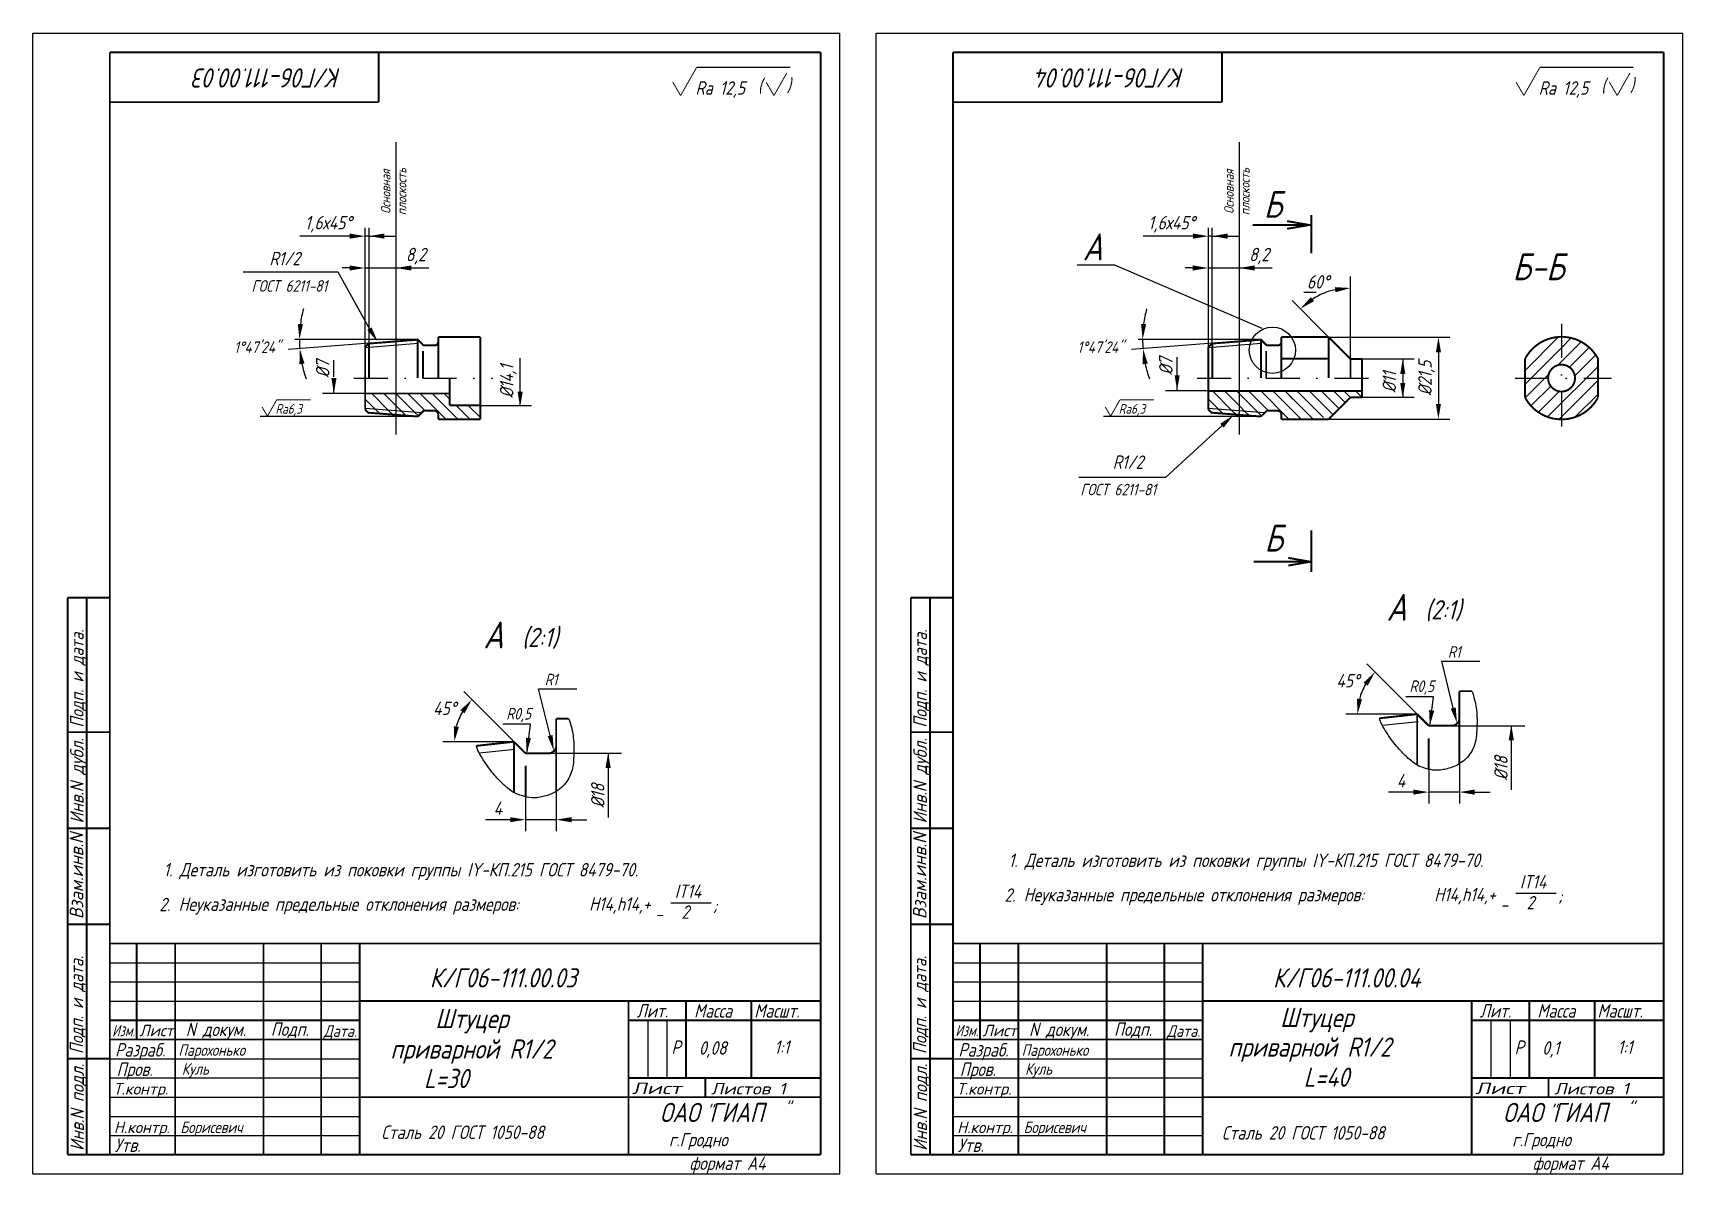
# Model space of a CAD drawing. Extents: x 612 to 1929, y 187 to 790.
# Drawn here: x 1272.6 to 1702.1, y 187.4 to 484.4 of the extents above; entities that cross this region are included whole.
import ezdxf
from ezdxf.enums import TextEntityAlignment as Align

# ---------------------------------------------------------------- set-up
doc = ezdxf.new("R2010")
doc.units = 0
doc.header["$LTSCALE"] = 0.7
doc.header["$MEASUREMENT"] = 0
doc.linetypes.add('DASHDOT', pattern=[25.4, 12.7, -6.35, 0, -6.35])
doc.layers.get('0').update_dxf_attribs({"linetype": 'CONTINUOUS'})
doc.layers.get('DEFPOINTS').update_dxf_attribs({"linetype": 'CONTINUOUS'})
doc.styles.add('ROMANC', font='romanc', dxfattribs={"width": 0.8, "oblique": 15, "height": 3.5})

# ---------------------------------------------------------------- blocks, each defined once
blk = doc.blocks.new('*X3')
at = {"color": 0}
for p, q in [((1556.000381274029, 386.4290177132287), (1553.296000000001, 389.1333989872567)), ((1559.407862710008, 386.1646259196239), (1554.999488629632, 390.573)), ((1561.396000000001, 387.3195782720053), (1558.142578272006, 390.573)), ((1561.396000000001, 390.4626679143794), (1561.28566791438, 390.573)), ((1566.222825581966, 385.6358423324144), (1561.396000000001, 390.4626679143794)), ((1562.815344145987, 385.9002341260191), (1561.396000000001, 387.3195782720053)), ((1568.928757556754, 386.073), (1564.428757556754, 390.5729999999999)), ((1574.271847199129, 383.8729999999999), (1567.571847199129, 390.5729999999999)), ((1577.414936841503, 383.8729999999999), (1570.714936841503, 390.5729999999999)), ((1575.296000000001, 389.135026483876), (1573.858026483877, 390.5729999999999)), ((1580.558026483877, 383.8729999999999), (1576.958026483877, 387.473)), ((1583.296000000001, 384.2781161262503), (1580.101116126251, 387.473)), ((1583.296000000001, 387.4212057686245), (1583.244205768625, 387.473)), ((1557.087758256037, 385.34164073122), (1556.000381274029, 386.4290177132287)), ((1560.495239692016, 385.0772489376151), (1559.407862710008, 386.1646259196239)), ((1563.902721127996, 384.8128571440103), (1562.815344145987, 385.9002341260191)), ((1567.13983395719, 384.7188339571899), (1566.222825581966, 385.6358423324144))]:
    blk.add_line(p, q, dxfattribs=at)
blk = doc.blocks.new('*X11')
at = {"color": 0}
for p, q in [((1660.994, 396.5739381534635), (1669.714783823431, 405.294721976894)), ((1670.494, 402.4818357050359), (1673.031410044732, 405.0192457497672)), ((1670.494, 398.8897332566083), (1675.624165699788, 404.0198989563964)), ((1662.035733381643, 401.2077739835338), (1663.85922601645, 403.0312666183406)), ((1662.585164294964, 394.573), (1670.494, 402.4818357050359)), ((1672.579893644973, 397.383524453153), (1677.724442826474, 402.5280736346543)), ((1673.945011606438, 395.1565399661903), (1679.392697413994, 400.6042257737466)), ((1666.177266743392, 394.573), (1667.124661242464, 395.520394499072)), ((1669.546605500928, 397.9423387575362), (1670.494, 398.8897332566083)), ((1676.953574088675, 394.573), (1679.994, 397.6134259113253)), ((1660.994, 392.981835705036), (1662.585164294964, 394.573)), ((1661.047101043589, 389.4428343001977), (1666.177266743392, 394.573)), ((1662.538926365334, 387.3425571735143), (1667.683475546847, 392.4871063550275)), ((1664.462774226244, 385.6743025859965), (1669.91046003381, 391.1219883935625)), ((1670.494, 388.1134259113253), (1676.953574088675, 394.573)), ((1670.494, 384.5213234628976), (1679.994, 394.0213234628976)), ((1666.842673351902, 384.4620992632268), (1670.494, 388.1134259113252)), ((1673.962820190103, 384.3980412045732), (1679.994, 390.4292210144698)), ((1669.817014433086, 383.8443378959835), (1670.494, 384.5213234628974))]:
    blk.add_line(p, q, dxfattribs=at)

msp = doc.modelspace()

# ---------------------------------------------------------------- linework, layer by layer
for p, q in [((1272.614030805224, 187.4054241528718), (1272.614030805224, 484.4054241528718)), ((1272.614030805224, 484.4054241528718), (1482.614030805225, 484.4054241528718)), ((1482.614030805225, 187.4054241528718), (1482.614030805225, 484.4054241528718)), ((1492.106030805224, 187.4054241528718), (1492.106030805224, 484.4054241528718)), ((1492.106030805224, 484.4054241528718), (1702.106030805225, 484.4054241528718)), ((1702.106030805225, 187.4054241528718), (1702.106030805225, 484.4054241528718)), ((1352.059, 422.117), (1327.362, 422.117)), ((1360.057660450835, 407.7848606216195), (1352.059, 422.117)), ((1554.217, 423.998), (1544.438, 423.998)), ((1592.584, 407.459), (1554.217, 423.998)), ((1603.393, 416.954), (1606.622, 416.954)), ((1372.907, 404.6539999999999), (1340.8, 404.6539999999999)), ((1592.399, 404.6539999999999), (1560.292, 404.6539999999999)), ((1372.851509479225, 403.576086632815), (1359.075, 402.4911512509262)), ((1373.773, 403.573), (1373.773, 403.5299097907715)), ((1592.343509479225, 403.576086632815), (1578.567, 402.4911512509262)), ((1593.265, 403.573), (1593.265, 403.5299097907715)), ((1373.703784674692, 385.5037846746919), (1359.075000000001, 386.6388548698106)), ((1593.195784674692, 385.5037846746919), (1578.567000000001, 386.6388548698106)), ((1582.108830104881, 382.2069829733122), (1567.382, 368.7430000000001)), ((1567.382, 368.7430000000001), (1544.814, 368.743)), ((1639.315999999999, 320.9050000000004), (1649.261, 320.9050000000001)), ((1642.307826979295, 308.684263168009), (1639.315999999999, 320.9050000000004)), ((1407.218826979295, 301.5042631680089), (1404.226999999999, 313.7250000000004)), ((1404.226999999999, 313.7250000000004), (1414.172, 313.7250000000001)), ((1637.169999999999, 311.6520000000002), (1629.968999999999, 311.6520000000002)), ((1636.312999999999, 304.4560000000001), (1637.169999999999, 311.6520000000002)), ((1633.130109439185, 305.1100367031708), (1623.899196014413, 304.1068456064601)), ((1402.080999999999, 304.4720000000002), (1394.879999999999, 304.4720000000002)), ((1401.223999999999, 297.2760000000001), (1402.080999999999, 304.4720000000002)), ((1398.041109439185, 297.9300367031708), (1388.810196014413, 296.9268456064601)), ((1438.612240860135, 258.0234111838528), (1449.103505315042, 258.0234111838528)), ((1658.592240860135, 260.4804111838528), (1669.083505315042, 260.4804111838528)), ((1432.614030805225, 227.4054241528718), (1432.614030805225, 212.4054241528718)), ((1437.614030805225, 227.4054241528718), (1437.614030805225, 212.4054241528718)), ((1652.106030805225, 227.4054241528718), (1652.106030805225, 212.4054241528718)), ((1657.106030805225, 227.4054241528718), (1657.106030805225, 212.4054241528718)), ((1272.614030805224, 187.4054241528718), (1482.614030805225, 187.4054241528718)), ((1492.106030805224, 187.4054241528718), (1702.106030805225, 187.4054241528718))]:
    msp.add_line(p, q)
at = {"color": 0, "linetype": 'ByBlock'}
for p, q in [((1367.175000000001, 379.8910000000001), (1367.175000000001, 455.979)), ((1586.667000000001, 379.8910000000001), (1586.667000000001, 455.979)), ((1351.075000000001, 431.5290000000001), (1342.079000000001, 431.5290000000003)), ((1355.075000000001, 431.5290000000001), (1351.075000000001, 431.5290000000001)), ((1359.075000000001, 394.573), (1359.075000000001, 433.648)), ((1360.075, 431.5290000000001), (1359.075000000001, 431.5290000000001)), ((1360.075, 403.573), (1360.075, 433.648)), ((1360.075, 431.5290000000001), (1367.175000000001, 431.529)), ((1570.567000000001, 431.5290000000001), (1561.571000000001, 431.5290000000003)), ((1574.567000000001, 431.5290000000001), (1570.567000000001, 431.5290000000001)), ((1578.567000000001, 394.573), (1578.567000000001, 433.648)), ((1579.567, 431.5290000000001), (1578.567000000001, 431.5290000000001)), ((1579.567, 403.573), (1579.567, 433.648)), ((1579.567, 431.5290000000001), (1586.667000000001, 431.529)), ((1355.932999999999, 423.2410000000001), (1353.057, 423.241)), ((1359.075000000001, 423.2410000000001), (1367.676, 423.2410000000001)), ((1367.175000000001, 423.2410000000001), (1375.676, 423.2410000000001)), ((1575.424999999999, 423.2410000000001), (1572.549, 423.241)), ((1578.567, 423.2410000000001), (1587.168, 423.2410000000001)), ((1586.667000000001, 423.2410000000001), (1595.168, 423.2410000000001)), ((1615.567, 399.5729999999999), (1615.566999999999, 421.0262625841611)), ((1359.075000000001, 403.5949999999999), (1359.075000000001, 415.782)), ((1578.567000000001, 403.5949999999999), (1578.567000000001, 415.782)), ((1609.867, 405.2730000000001), (1600.397252548164, 414.7427474518358)), ((1609.867, 405.2730000000001), (1641.444, 405.2730000000001)), ((1360.209, 403.6539999999999), (1339.064977847731, 401.988854138268)), ((1399.414, 387.473), (1399.414, 399.763)), ((1579.701, 403.6539999999999), (1558.556977847731, 401.988854138268)), ((1570.435, 391.305), (1570.435, 399.9980000000002)), ((1618.567, 399.573), (1632.16, 399.573)), ((1629.16, 399.573), (1629.16, 389.573)), ((1638.444, 401.2730000000001), (1638.444, 387.8729999999998)), ((1350.943, 394.937), (1350.943, 399.2660000000001)), ((1350.943, 390.573), (1350.943, 394.573)), ((1579.362635610226, 391.305), (1567.435, 391.305)), ((1570.435, 391.305), (1570.435, 394.573)), ((1359.870635610226, 390.573), (1347.943, 390.573)), ((1389.023205768625, 387.473), (1402.414, 387.473)), ((1618.520116126251, 389.573), (1632.16, 389.573)), ((1372.631232, 384.5839999999999), (1331.745, 384.5839999999999)), ((1592.123232, 384.5839999999999), (1551.237, 384.5839999999999)), ((1609.867000000001, 383.8729999999998), (1641.444, 383.8729999999998)), ((1632.918, 307.0849999999998), (1619.809779820727, 320.193220179274)), ((1397.829, 299.9049999999997), (1384.720779820728, 313.013220179274)), ((1632.791374625074, 307.0849999999998), (1614.380177243898, 307.0849999999998)), ((1639.917999999999, 304.0849999999998), (1660.904475790456, 304.0849999999998)), ((1657.414999999999, 304.0849999999998), (1657.414999999999, 287.3774707067718)), ((1657.414999999999, 304.0849999999998), (1657.414999999999, 295.3774707067718)), ((1397.702374625075, 299.9049999999997), (1379.291177243899, 299.9049999999997)), ((1404.828999999999, 296.9049999999997), (1425.815475790456, 296.9049999999997)), ((1422.326, 296.9049999999997), (1422.326, 288.1974707067718)), ((1422.326, 296.9049999999997), (1422.326, 280.1974707067718)), ((1635.918, 294.8313652463978), (1635.918, 283.8120000000001)), ((1643.891999999999, 295.3774707067718), (1643.891999999999, 283.8120000000001)), ((1408.802999999999, 288.1974707067718), (1408.802999999999, 276.6320000000001)), ((1400.829, 287.6513652463977), (1400.829, 276.6320000000001)), ((1627.918, 286.8120000000001), (1625.459451884327, 286.8120000000001)), ((1631.918, 286.8120000000001), (1627.918, 286.8120000000001)), ((1643.891999999999, 286.8120000000001), (1635.918, 286.8120000000001)), ((1647.891999999999, 286.8120000000001), (1651.891999999999, 286.8120000000001)), ((1392.829, 279.6320000000001), (1390.370451884327, 279.6320000000001)), ((1396.829, 279.6320000000001), (1392.829, 279.6320000000001)), ((1408.802999999999, 279.6320000000001), (1400.829, 279.6320000000001)), ((1412.802999999999, 279.6320000000001), (1416.802999999999, 279.6320000000001))]:
    msp.add_line(p, q, dxfattribs=at)
at = {"linetype": 'DASHDOT'}
for p, q in [((1670.494, 408.744), (1670.494, 378.961)), ((1356.118, 394.573), (1392.189, 394.573)), ((1575.61, 394.573), (1621.133, 394.573)), ((1658.386, 394.573), (1683.532, 394.573))]:
    msp.add_line(p, q, dxfattribs=at)
at = {"color": 0}
for p, q in [((1584.678862710008, 386.1646259196239), (1579.610488629632, 391.2330000000001)), ((1586.667000000001, 387.3195782720053), (1582.753578272006, 391.2330000000001)), ((1591.493825581966, 385.6358423324144), (1585.89666791438, 391.2330000000001)), ((1594.199757556754, 386.073), (1589.039757556754, 391.233)), ((1599.542847199129, 383.8729999999999), (1592.182847199128, 391.233)), ((1602.685936841503, 383.8729999999999), (1595.325936841502, 391.233)), ((1605.829026483877, 383.8729999999999), (1598.469026483877, 391.2330000000001)), ((1608.567000000001, 384.2781161262503), (1601.612116126251, 391.233)), ((1611.005058063126, 385.0110580631253), (1604.783116126251, 391.233)), ((1612.591058063126, 386.5970580631254), (1607.955116126251, 391.233)), ((1614.177058063126, 388.1830580631252), (1611.127116126251, 391.233)), ((1615.518558063126, 389.5245580631253), (1613.810116126251, 391.233)), ((1618.520116126251, 389.573), (1616.860116126251, 391.233)), ((1581.271381274029, 386.4290177132287), (1578.567, 389.1333989872567)), ((1586.667000000001, 390.4626679143794), (1586.55666791438, 390.573)), ((1588.086344145987, 385.9002341260191), (1586.667000000001, 387.3195782720053)), ((1600.567000000001, 389.135026483876), (1599.129026483877, 390.5729999999999)), ((1582.358758256037, 385.34164073122), (1581.271381274029, 386.4290177132287)), ((1585.766239692016, 385.0772489376151), (1584.678862710008, 386.1646259196239)), ((1589.173721127996, 384.8128571440103), (1588.086344145987, 385.9002341260191)), ((1592.41083395719, 384.7188339571899), (1591.493825581966, 385.6358423324144))]:
    msp.add_line(p, q, dxfattribs=at)
at = {"linetype": 'Continuous'}
for p, q in [((1292.614030805224, 242.4054241528727), (1357.614030805224, 242.4054241528727)), ((1512.106030805224, 242.4054241528727), (1577.106030805224, 242.4054241528727)), ((1292.614030805224, 237.4054241528727), (1357.614030805224, 237.4054241528727)), ((1512.106030805224, 237.4054241528727), (1577.106030805224, 237.4054241528727)), ((1292.614030805224, 232.4054241528727), (1357.614030805224, 232.4054241528727)), ((1512.106030805224, 232.4054241528727), (1577.106030805224, 232.4054241528727)), ((1292.614030805224, 217.4054241528718), (1357.614030805224, 217.4054241528718)), ((1512.106030805224, 217.4054241528718), (1577.106030805224, 217.4054241528718)), ((1292.614030805224, 212.4054241528718), (1357.614030805224, 212.4054241528718)), ((1512.106030805224, 212.4054241528718), (1577.106030805224, 212.4054241528718)), ((1292.614030805224, 207.4054241528718), (1357.614030805224, 207.4054241528718)), ((1512.106030805224, 207.4054241528718), (1577.106030805224, 207.4054241528718)), ((1292.614030805224, 202.4054241528718), (1357.614030805224, 202.4054241528718)), ((1512.106030805224, 202.4054241528718), (1577.106030805224, 202.4054241528718)), ((1292.614030805224, 197.4054241528718), (1357.614030805224, 197.4054241528718)), ((1512.106030805224, 197.4054241528718), (1577.106030805224, 197.4054241528718))]:
    msp.add_line(p, q, dxfattribs=at)
for points, const_width in [([(1292.614030805224, 192.4054241528718), (1292.614030805224, 479.4054241528718)], 0.5), ([(1292.614030805224, 479.4054241528718), (1477.614030805225, 479.4054241528718)], 0.5), ([(1362.594977066434, 466.4054241528718), (1362.594977066434, 479.4054241528718)], 0.5), ([(1477.614030805225, 192.4054241528718), (1477.614030805225, 479.4054241528718)], 0.5), ([(1512.106030805224, 192.4054241528718), (1512.106030805224, 479.4054241528718)], 0.5), ([(1512.106030805224, 479.4054241528718), (1697.106030805225, 479.4054241528718)], 0.5), ([(1582.086977066434, 466.4054241528718), (1582.086977066434, 479.4054241528718)], 0.5), ([(1697.106030805225, 192.4054241528718), (1697.106030805225, 479.4054241528718)], 0.5), ([(1441.186732998097, 468.1174312480646), (1445.352282142561, 475.4569999999997)], 0.25), ([(1445.352282142561, 475.4569999999992), (1469.713000000001, 475.4569999999997)], 0.3), ([(1465.483732998096, 468.1174312480646), (1468.822953145661, 474.0010338658551)], 0.25), ([(1660.678732998097, 468.1174312480646), (1664.844282142561, 475.4569999999997)], 0.25), ([(1664.844282142561, 475.4569999999992), (1689.205000000001, 475.4569999999997)], 0.3), ([(1684.975732998096, 468.1174312480646), (1688.314953145661, 474.0010338658551)], 0.25), ([(1439.153103231376, 471.6174312480646), (1441.186732998097, 468.1174312480646)], 0.25), ([(1463.450103231374, 471.6174312480646), (1465.483732998096, 468.1174312480646)], 0.25), ([(1658.645103231376, 471.6174312480646), (1660.678732998097, 468.1174312480646)], 0.25), ([(1682.942103231374, 471.6174312480646), (1684.975732998096, 468.1174312480646)], 0.25), ([(1292.594977066434, 466.4054241528718), (1362.594977066434, 466.4054241528718)], 0.5), ([(1512.086977066434, 466.4054241528718), (1582.086977066434, 466.4054241528718)], 0.5), ([(1360.053, 403.6219999999997), (1359.075000000001, 402.6439999999999)], 0.5), ([(1372.773, 404.573), (1360.075, 403.573)], 0.5), ([(1374.126553390593, 403.2194466094066), (1372.773, 404.573)], 0.5), ([(1372.773, 404.573), (1372.773, 394.573)], 0.5), ([(1389.075, 405.273), (1389.075000000001, 383.8729999999999)], 0.5), ([(1579.545, 403.6219999999997), (1578.567000000001, 402.6439999999999)], 0.5), ([(1592.265, 404.573), (1579.567, 403.573)], 0.5), ([(1592.265, 404.573), (1592.265, 394.573)], 0.5), ([(1593.618553390593, 403.2194466094066), (1592.265, 404.573)], 0.5), ([(1609.867, 405.2730000000001), (1609.867, 394.573)], 0.5), ([(1615.567, 399.573), (1609.867, 405.2730000000001)], 0.5), ([(1359.075, 402.6439999999997), (1359.075000000001, 386.3829999999992)], 0.5), ([(1374.104, 401.6419999999999), (1374.104, 394.573)], 0.5), ([(1374.480106781187, 403.073), (1377.09, 403.073)], 0.5), ([(1378.104, 401.6419999999999), (1378.104, 394.573)], 0.5), ([(1578.567, 402.6439999999997), (1578.567000000001, 386.3829999999992)], 0.5), ([(1593.596, 401.6419999999999), (1593.596, 394.573)], 0.5), ([(1593.972106781187, 403.073), (1596.582, 403.073)], 0.5), ([(1597.596, 401.6419999999999), (1597.596, 394.573)], 0.5), ([(1609.867, 399.604152949365), (1597.752, 399.604152949365)], 0.5), ([(1615.567, 399.5729999999999), (1615.567, 394.5729999999999)], 0.5), ([(1618.567, 399.5729999999999), (1618.567000000001, 389.573)], 0.5), ([(1660.994, 399.6041529493649), (1660.994, 389.5418470506214)], 0.5), ([(1679.994, 399.6041529493556), (1679.994, 389.5418470506343)], 0.5), ([(1381.075000000001, 394.573), (1381.075000000001, 387.473)], 0.5), ([(1578.567, 391.233), (1618.567000000001, 391.233)], 0.5), ([(1332.22736006725, 387.0700000000001), (1333.629732998097, 384.6564312480647)], 0.25), ([(1333.629732998097, 384.6564312480647), (1336.040994821232, 388.9049999999994)], 0.25), ([(1336.040994821232, 388.9049999999994), (1344.913581982841, 388.9049999999994)], 0.3), ([(1359.075000000001, 390.5729999999999), (1381.075000000001, 390.573)], 0.5), ([(1360.075, 385.3829999999999), (1359.075, 386.3829999999997)], 0.5), ([(1359.87, 390.573), (1364.832, 390.573)], 0.5), ([(1551.71936006725, 387.0700000000001), (1553.121732998097, 384.6564312480647)], 0.25), ([(1553.121732998097, 384.6564312480647), (1555.532994821232, 388.9049999999994)], 0.25), ([(1555.532994821232, 388.9049999999994), (1564.405581982841, 388.9049999999994)], 0.3), ([(1579.567, 385.3829999999999), (1578.567, 386.3829999999997)], 0.5), ([(1615.567000000001, 389.573), (1609.867, 383.8729999999998)], 0.5), ([(1372.773, 384.573), (1359.885, 385.573)], 0.5), ([(1374.126553390593, 385.9265533905931), (1372.773, 384.573)], 0.5), ([(1374.480106781187, 386.073), (1377.09, 386.073)], 0.5), ([(1592.265, 384.573), (1579.377, 385.573)], 0.5), ([(1593.618553390593, 385.9265533905931), (1592.265, 384.573)], 0.5), ([(1593.972106781187, 386.073), (1596.582, 386.073)], 0.5), ([(1281.614030805224, 192.4054241528718), (1281.614030805224, 337.4054241528718)], 0.5), ([(1281.614030805224, 337.4054241528718), (1292.614030805224, 337.4054241528718)], 0.5), ([(1286.614030805224, 192.4054241528718), (1286.614030805224, 337.4054241528718)], 0.5), ([(1501.106030805224, 192.4054241528718), (1501.106030805224, 337.4054241528718)], 0.5), ([(1501.106030805224, 337.4054241528718), (1512.106030805224, 337.4054241528718)], 0.5), ([(1506.106030805224, 192.4054241528718), (1506.106030805224, 337.4054241528718)], 0.5), ([(1647.172228649698, 313.0849999999998), (1643.891999999999, 313.0849999999998)], 0.5), ([(1412.083228649698, 305.9049999999997), (1408.802999999999, 305.9049999999997)], 0.5), ([(1632.914027066768, 307.0983295408409), (1623.122120686433, 306.0341712231802)], 0.5), ([(1632.918, 307.0849999999998), (1632.918, 293.8393038464841)], 0.5), ([(1635.625106781185, 304.3778932188131), (1632.918, 307.0849999999998)], 0.5), ([(1281.614030805224, 302.4054241528718), (1292.614030805224, 302.4054241528718)], 0.5), ([(1501.106030805224, 302.4054241528718), (1512.106030805224, 302.4054241528718)], 0.5), ([(1635.918, 300.834111855325), (1635.918, 292.7645295380514)], 0.5), ([(1641.891999999999, 304.0849999999998), (1636.332213562372, 304.0849999999998)], 0.5), ([(1397.825027066768, 299.9183295408409), (1388.033120686433, 298.8541712231802)], 0.5), ([(1397.829, 299.9049999999997), (1397.829, 286.6593038464841)], 0.5), ([(1400.536106781186, 297.1978932188131), (1397.829, 299.9049999999997)], 0.5), ([(1406.802999999999, 296.9049999999997), (1401.243213562372, 296.9049999999997)], 0.5), ([(1400.829, 293.654111855325), (1400.829, 285.5845295380514)], 0.5), ([(1281.614030805224, 277.4054241528718), (1292.614030805224, 277.4054241528718)], 0.5), ([(1501.106030805224, 277.4054241528718), (1512.106030805224, 277.4054241528718)], 0.5), ([(1281.614030805224, 252.4054241528718), (1292.614030805224, 252.4054241528718)], 0.5), ([(1501.106030805224, 252.4054241528718), (1512.106030805224, 252.4054241528718)], 0.5), ([(1292.614030805224, 247.4054241528727), (1292.614030805224, 192.4054241528718)], 0.5), ([(1299.614030805224, 247.4054241528727), (1299.614030805224, 222.4054241528718)], 0.5), ([(1309.614030805224, 247.4054241528727), (1309.614030805224, 192.4054241528718)], 0.5), ([(1332.614030805224, 247.4054241528727), (1332.614030805224, 192.4054241528718)], 0.5), ([(1347.614030805224, 247.4054241528727), (1347.614030805224, 192.4054241528718)], 0.5), ([(1357.614030805224, 247.4054241528727), (1357.614030805224, 192.4054241528718)], 0.5), ([(1512.106030805224, 247.4054241528727), (1512.106030805224, 192.4054241528718)], 0.5), ([(1519.106030805224, 247.4054241528727), (1519.106030805224, 222.4054241528718)], 0.5), ([(1529.106030805224, 247.4054241528727), (1529.106030805224, 192.4054241528718)], 0.5), ([(1552.106030805224, 247.4054241528727), (1552.106030805224, 192.4054241528718)], 0.5), ([(1567.106030805224, 247.4054241528727), (1567.106030805224, 192.4054241528718)], 0.5), ([(1577.106030805224, 247.4054241528727), (1577.106030805224, 192.4054241528718)], 0.5), ([(1427.614030805224, 232.4054241528718), (1427.614030805224, 192.4054241528718)], 0.5), ([(1442.614030805225, 232.4054241528718), (1442.614030805225, 212.4054241528718)], 0.5), ([(1459.614030805225, 232.4054241528718), (1459.614030805225, 212.4054241528718)], 0.5), ([(1647.106030805224, 232.4054241528718), (1647.106030805224, 192.4054241528718)], 0.5), ([(1662.106030805225, 232.4054241528718), (1662.106030805225, 212.4054241528718)], 0.5), ([(1679.106030805225, 232.4054241528718), (1679.106030805225, 212.4054241528718)], 0.5), ([(1281.614030805224, 217.4054241528718), (1292.614030805224, 217.4054241528718)], 0.5), ([(1501.106030805224, 217.4054241528718), (1512.106030805224, 217.4054241528718)], 0.5), ([(1447.614030805225, 212.4054241528718), (1447.614030805225, 207.4054241528718)], 0.5), ([(1667.106030805225, 212.4054241528718), (1667.106030805225, 207.4054241528718)], 0.5), ([(1357.614030805224, 207.4054241528718), (1477.614030805225, 207.4054241528718)], 0.5), ([(1577.106030805224, 207.4054241528718), (1697.106030805225, 207.4054241528718)], 0.5), ([(1281.614030805224, 192.4054241528718), (1477.614030805225, 192.4054241528718)], 0.5), ([(1292.614030805224, 192.4054241528718), (1477.614030805225, 192.4054241528718)], 0.5), ([(1501.106030805224, 192.4054241528718), (1697.106030805225, 192.4054241528718)], 0.5), ([(1512.106030805224, 192.4054241528718), (1697.106030805225, 192.4054241528718)], 0.5)]:
    msp.add_lwpolyline(points, dxfattribs=dict(const_width=const_width))
at = {"linetype": 'Continuous', "const_width": 0.5}
for points in [[(1605.157, 434.435), (1590.057, 434.435)], [(1604.857, 434.435), (1599.057, 435.435)], [(1604.857, 434.435), (1599.057, 433.435)], [(1605.357, 437.038), (1605.357, 427.038)], [(1360.075, 403.622), (1360.075, 394.573)], [(1378.09, 405.273), (1389.075, 405.273)], [(1579.567, 403.622), (1579.567, 394.573)], [(1597.582, 405.273), (1609.867, 405.2730000000001)], [(1615.567, 399.5729999999999), (1618.567, 399.573)], [(1381.075000000001, 387.473), (1389.075000000001, 387.473)], [(1615.567000000001, 389.573), (1618.567000000001, 389.573)], [(1378.09, 383.873), (1389.075000000001, 383.8729999999999)], [(1597.582, 383.873), (1609.867, 383.8729999999998)], [(1605.357, 354.991), (1605.357, 344.0910000000001)], [(1605.157, 346.777), (1599.357, 347.777)], [(1605.457, 346.777), (1590.357, 346.777)], [(1605.157, 346.777), (1599.357, 345.777)], [(1643.891999999999, 313.0849999999998), (1643.891999999999, 294.1645059923664)], [(1408.802999999999, 305.9049999999997), (1408.802999999999, 286.9845059923664)], [(1292.614030805224, 247.4054241528727), (1477.614030805225, 247.4054241528718)], [(1512.106030805224, 247.4054241528727), (1697.106030805225, 247.4054241528718)], [(1357.614030805224, 232.4054241528727), (1477.614030805225, 232.4054241528718)], [(1577.106030805224, 232.4054241528727), (1697.106030805225, 232.4054241528718)], [(1292.614030805224, 227.4054241528718), (1357.614030805224, 227.4054241528718)], [(1427.614030805224, 227.4054241528718), (1477.614030805225, 227.4054241528718)], [(1512.106030805224, 227.4054241528718), (1577.106030805224, 227.4054241528718)], [(1647.106030805224, 227.4054241528718), (1697.106030805225, 227.4054241528718)], [(1292.614030805224, 222.4054241528718), (1357.614030805224, 222.4054241528718)], [(1512.106030805224, 222.4054241528718), (1577.106030805224, 222.4054241528718)], [(1427.614030805224, 212.4054241528718), (1477.614030805225, 212.4054241528718)], [(1647.106030805224, 212.4054241528718), (1697.106030805225, 212.4054241528718)]]:
    msp.add_lwpolyline(points, dxfattribs=at)
at = {"const_width": 0.5}
for points in [[(1377.09, 403.073, 0.4142135623730924), (1378.09, 404.073, 0.4142135623730924)], [(1596.582, 403.073, 0.4142135623730924), (1597.582, 404.073, 0.4142135623730924)], [(1679.994, 399.6041529493559, 0.6019839000658104), (1660.994, 399.6041529493655, 0.4904443187595195)], [(1374.126553390593, 403.2194466094066, 0.1989123673796777), (1374.480106781187, 403.073, 0.1989123673796777)], [(1593.618553390593, 403.2194466094066, 0.1989123673796777), (1593.972106781187, 403.073, 0.1989123673796777)], [(1666.994, 394.573, -1), (1673.994, 394.573, -1)], [(1666.994, 394.573, 1), (1673.994, 394.573, 1)], [(1660.994, 389.5418470506212, 0.6019839000658104), (1679.994, 389.5418470506344, 0.4904443187595195)], [(1374.480106781187, 386.073, 0.198912367379658), (1374.126553390593, 385.9265533905931, 0.198912367379658)], [(1378.09, 385.073, 0.4142135623730951), (1377.09, 386.073, 0.4142135623730951)], [(1593.972106781187, 386.073, 0.198912367379658), (1593.618553390593, 385.9265533905931, 0.198912367379658)], [(1597.582, 385.073, 0.4142135623730951), (1596.582, 386.073, 0.4142135623730951)], [(1643.891999999999, 306.0849999999998, -0.414213562373083), (1641.891999999999, 304.0849999999998, -0.414213562373083)], [(1636.332213562372, 304.0849999999998, -0.1989123673796677), (1635.625106781185, 304.3778932188131, -0.1989123673796677)], [(1401.243213562372, 296.9049999999997, -0.1989123673796677), (1400.536106781186, 297.1978932188131, -0.1989123673796677)], [(1408.802999999999, 298.9049999999997, -0.414213562373083), (1406.802999999999, 296.9049999999997, -0.414213562373083)]]:
    msp.add_lwpolyline(points, format="xyb", dxfattribs=at)
at = {"color": 0, "linetype": 'ByBlock', "const_width": 0.5}
for points in [[(1378.09, 394.573), (1378.09, 405.273)], [(1597.582, 394.573), (1597.582, 405.273)], [(1378.09, 383.873), (1378.09, 385.073)], [(1597.582, 383.873), (1597.582, 385.073)]]:
    msp.add_lwpolyline(points, dxfattribs=at)
for points in [[(1647.172228649697, 313.0849999999998, -0.02131622527047056), (1647.84579095487, 310.8707184198149, -0.05529660342769868), (1648.469994623506, 306.5104073748955, -0.02790381269727413), (1648.352569293345, 301.6357225613876, -0.06164155596599986), (1647.827577363543, 299.0852374749201, -0.1154068709100137), (1645.622001744969, 295.5352601462493, -0.1119169451640901), (1642.024573982771, 293.2689959508372, -0.05559435504115862), (1638.891267353719, 292.5413554122312, -0.08259167342939978), (1636.364172150321, 292.6619907250258, -0.0386613010182681), (1633.833813542842, 293.4165142711415, -0.06300212680570588), (1632.127958902697, 294.3327963133576, -0.02968145039956055), (1630.859763894258, 295.3543562041911, -0.01581035392045183), (1628.89333921199, 297.2575639685171, -0.03646182642780827), (1626.228119363227, 300.4397111694402, -0.03165223277114589), (1623.728697098682, 304.4170725090236, -0.0695649481856512), (1623.122120686433, 306.0341712231802, -0.01131575974063817)], [(1412.083228649697, 305.9049999999997, -0.02131622527047056), (1412.75679095487, 303.6907184198149, -0.05529660342769868), (1413.380994623506, 299.3304073748955, -0.02790381269727413), (1413.263569293346, 294.4557225613876, -0.06164155596599986), (1412.738577363544, 291.9052374749201, -0.1154068709100137), (1410.533001744969, 288.3552601462493, -0.1119169451640901), (1406.935573982771, 286.0889959508372, -0.05559435504115862), (1403.802267353719, 285.3613554122312, -0.08259167342939978), (1401.275172150321, 285.4819907250258, -0.0386613010182681), (1398.744813542842, 286.2365142711415, -0.06300212680570588), (1397.038958902697, 287.1527963133576, -0.02968145039956055), (1395.770763894259, 288.1743562041911, -0.01581035392045183), (1393.80433921199, 290.0775639685171, -0.03646182642780827), (1391.139119363227, 293.2597111694402, -0.03165223277114589), (1388.639697098683, 297.2370725090236, -0.0695649481856512), (1388.033120686433, 298.8541712231802, -0.01131575974063817)]]:
    msp.add_lwpolyline(points, format="xyb")
msp.add_circle((1595.217, 401.821), 6.019000000000005)
at = {"color": 0, "linetype": 'ByBlock'}
for centre, radius, start, end in [((1615.567, 399.5729999999999), 18.45326258416122, 102.4440973020936, 122.5559026979093), ((1372.907000000001, 404.6539999999999), 30.94680346982672, 165.1782459364523, 172.5891229682261), ((1592.399000000001, 404.6539999999999), 30.94680346982672, 165.1782459364523, 172.5891229682261), ((1372.907000000001, 404.6539999999999), 30.94680346982672, 180, 184.5028956938807), ((1592.399000000001, 404.6539999999999), 30.94680346982672, 180, 184.5028956938807), ((1372.907000000001, 404.6539999999999), 30.94680346982672, 191.9137727256545, 199.3246497574283), ((1592.399000000001, 404.6539999999999), 30.94680346982672, 191.9137727256545, 199.3246497574283), ((1632.918, 307.0849999999998), 15.53782275610069, 149.791052270304, 165.2089477296911), ((1397.829, 299.9049999999997), 15.53782275610069, 149.791052270304, 165.2089477296911)]:
    msp.add_arc(centre, radius, start, end, dxfattribs=at)
for points in [[(1355.075000000001, 432.1956666666668), (1355.075000000001, 430.8623333333333), (1359.075000000001, 431.5290000000001)], [(1364.075, 432.1956666666668), (1364.075, 430.8623333333333), (1360.075, 431.5290000000001)], [(1574.567000000001, 432.1956666666668), (1574.567000000001, 430.8623333333333), (1578.567000000001, 431.5290000000001)], [(1583.567, 432.1956666666668), (1583.567, 430.8623333333333), (1579.567, 431.5290000000001)], [(1355.004999999999, 423.9076666666666), (1355.004999999999, 422.5743333333334), (1359.004999999999, 423.2410000000001)], [(1371.096, 423.9076666666666), (1371.096, 422.5743333333334), (1367.096, 423.2410000000001)], [(1574.496999999999, 423.9076666666666), (1574.496999999999, 422.5743333333334), (1578.496999999999, 423.2410000000001)], [(1590.588, 423.9076666666666), (1590.588, 422.5743333333334), (1586.588, 423.2410000000001)], [(1611.518308068188, 418.2554744637314), (1611.66281729275, 416.9299953572215), (1615.566999999999, 418.0262625841611)], [(1606.054424949172, 414.6069231854019), (1605.219353137269, 415.6463619025675), (1602.518572891724, 412.6214271082762)], [(1342.883977642906, 408.6025532667301), (1341.553431658414, 408.6887226402249), (1341.960196530174, 404.6539999999999)], [(1562.375977642906, 408.6025532667301), (1561.045431658413, 408.6887226402249), (1561.452196530174, 404.6539999999999)], [(1637.777333333333, 401.2730000000001), (1639.110666666667, 401.2730000000001), (1638.444, 405.2730000000001)], [(1341.966972584622, 398.170178744767), (1343.286646549579, 398.3605426173721), (1342.055717949286, 402.2243825759396)], [(1561.458972584622, 398.170178744767), (1562.778646549579, 398.3605426173721), (1561.547717949286, 402.2243825759396)], [(1628.493333333333, 395.625), (1629.826666666667, 395.625), (1629.16, 399.625)], [(1569.768333333334, 395.333), (1571.101666666667, 395.333), (1570.435, 391.333)], [(1350.276333333334, 394.6009999999999), (1351.609666666667, 394.6009999999999), (1350.943, 390.6009999999999)], [(1398.747333333333, 391.011), (1400.080666666667, 391.011), (1399.414, 387.011)], [(1628.493333333333, 393.328), (1629.826666666667, 393.328), (1629.16, 389.328)], [(1637.777333333333, 387.8729999999998), (1639.110666666667, 387.8729999999998), (1638.444, 383.8729999999998)], [(1620.01843338896, 314.4961271568365), (1618.962110724207, 315.3097365260707), (1621.931100164286, 318.071899835714)], [(1384.92943338896, 307.3161271568365), (1383.873110724208, 308.1297365260707), (1386.842100164287, 310.891899835714)], [(1617.233929084541, 311.1375369733448), (1618.556170706132, 310.965912756199), (1617.380177243898, 307.0849999999998)], [(1637.335214221272, 307.9979673152449), (1636.011198940083, 308.1553245933039), (1636.2011347465, 304.1046001107099)], [(1382.144929084541, 303.9575369733448), (1383.467170706132, 303.785912756199), (1382.291177243899, 299.9049999999997)], [(1402.246214221272, 300.8179673152449), (1400.922198940083, 300.9753245933039), (1401.112134746501, 296.9246001107099)], [(1658.081666666666, 300.2874707067719), (1656.748333333332, 300.2874707067719), (1657.414999999999, 304.2874707067719)], [(1422.992666666667, 293.1074707067719), (1421.659333333333, 293.1074707067719), (1422.326, 297.1074707067719)], [(1631.918, 287.4786666666668), (1631.918, 286.1453333333336), (1635.918, 286.8120000000001)], [(1647.891999999999, 287.4786666666668), (1647.891999999999, 286.1453333333336), (1643.891999999999, 286.8120000000001)], [(1396.829, 280.2986666666668), (1396.829, 278.9653333333335), (1400.829, 279.6320000000001)], [(1412.802999999999, 280.2986666666668), (1412.802999999999, 278.9653333333335), (1408.802999999999, 279.6320000000001)]]:
    msp.add_solid(points, dxfattribs=at)
for points in [[(1360.741728852445, 407.7940488060686), (1359.617079031425, 407.077850120047), (1362.328, 404.062)], [(1581.658993933766, 382.6990112891654), (1582.558666275995, 381.714954657459), (1585.061, 384.9060000000001)], [(1641.660283117961, 308.5257343312248), (1642.95537084063, 308.8427920047927), (1643.258999999999, 304.7990000000001)], [(1406.571283117961, 301.3457343312248), (1407.86637084063, 301.6627920047927), (1408.169999999999, 297.6190000000001)]]:
    msp.add_solid(points)
at = {"layer": 'DEFPOINTS', "color": 0, "linetype": 'ByBlock'}
for p in [(1359.075000000001, 431.5290000000001), (1578.567000000001, 431.5290000000001), (1611.171, 417.495), (1372.773, 404.573), (1372.773, 404.573), (1389.075, 405.273), (1399.414, 405.273), (1592.265, 404.573), (1592.265, 404.573), (1608.567, 405.273), (1609.867, 405.2730000000001), (1611.608, 405.2730000000001), (1618.906, 405.273), (1359.075000000001, 402.6439999999999), (1359.075000000001, 402.6439999999999), (1360.053, 403.622), (1360.075, 403.622), (1360.075, 403.573), (1578.567000000001, 402.6439999999999), (1578.567000000001, 402.6439999999999), (1579.545, 403.622), (1579.567, 403.622), (1579.567, 403.573), (1615.567, 399.573), (1615.567, 399.5729999999999), (1618.567, 399.573), (1350.943, 394.573), (1359.87, 394.573), (1570.435, 394.573), (1579.362, 394.573), (1615.567, 394.5729999999999), (1359.075, 389.7773643897743), (1359.870635610226, 390.573), (1359.870635610226, 390.573), (1389.023205768625, 387.473), (1578.567, 389.7773643897743), (1579.362635610226, 390.573), (1618.520116126251, 389.573), (1629.16, 389.573), (1359.075, 385.5839999999997), (1578.567, 385.5839999999997), (1611.608, 383.8729999999998), (1638.444, 383.8729999999998), (1617.838, 310.8290000000001), (1624.950727880358, 307.0849999999998), (1632.918, 307.0849999999998), (1632.918, 307.0849999999998), (1636.332213562372, 305.0849999999995), (1382.749, 303.6490000000001), (1635.625106781185, 304.3778932188131), (1635.900166476143, 304.1831489506125), (1641.891999999999, 304.0849999999998), (1389.861727880358, 299.9049999999997), (1397.829, 299.9049999999997), (1397.829, 299.9049999999997), (1400.536106781186, 297.1978932188131), (1400.811166476143, 297.0031489506125), (1401.243213562372, 297.9049999999995), (1406.802999999999, 296.9049999999997), (1635.918, 294.8313652463978), (1643.891999999999, 295.3774707067718), (1643.891999999999, 295.3774707067718), (1653.630999999999, 295.3774707067718), (1408.802999999999, 288.1974707067718), (1408.802999999999, 288.1974707067718), (1418.542, 288.1974707067718), (1400.829, 287.6513652463977), (1635.918, 286.8120000000001), (1400.829, 279.6320000000001)]:
    msp.add_point(p, dxfattribs=at)

# ---------------------------------------------------------------- block references
for name, p in [('*X11', (0, 0)), ('*X3', (-194.221, 0))]:
    msp.add_blockref(name, p)

# ---------------------------------------------------------------- texts
at = {"style": 'ROMANC', "oblique": 15, "width": 0.8}
for s, height, rotation, p in [('К/Г06-111.00.03', 5, 180, (1352.8769878417, 475.207226573091)), ('К/Г06-111.00.04', 5, 180, (1572.3689878417, 475.207226573091)), ('%%c7', 3.5, 90, (1349.761, 394.6490000000001)), ('%%c7', 3.5, 90, (1569.253, 395.3810000000001)), ('Подп. и дата.', 3.5, 90, (1285.792358118593, 303.5924008927966)), ('Подп. и дата.', 3.5, 90, (1505.284358118593, 303.5924008927966)), ('Подп. и дата.', 3.5, 90, (1285.694263160872, 218.6322234012985)), ('Подп. и дата.', 3.5, 90, (1505.186263160872, 218.6322234012985))]:
    msp.add_text(s, height=height, rotation=rotation, dxfattribs=at).set_placement(p)
for s, height, p in [('(', 3.5, (1461.29858779206, 468.9452102948555)), (')', 3.5, (1468.792947239901, 469.0790773576093)), ('(', 3.5, (1680.79058779206, 468.9452102948555)), (')', 3.5, (1688.2849472399, 469.0790773576093)), ('1. Деталь изготовить из поковки группы IY-КП.215 ГОСТ 8479-70.', 3.5, (1526.563083265073, 267.3110217695218)), ('1. Деталь изготовить из поковки группы IY-КП.215 ГОСТ 8479-70.', 3.5, (1306.583083265073, 264.8540217695218)), ('IT14', 3.5, (1439.66136694747, 259.2465663341956)), ('IT14', 3.5, (1659.64136694747, 261.7035663341956)), ('2.', 3.5, (1305.491, 255.7980000000001)), ('Неуказанные предельные отклонения размеров:', 3.5, (1310.505083265073, 255.8940217695219)), ('H14,h14,+', 3.5, (1417.387368995925, 255.9434356183621)), (';', 3.5, (1449.62806835871, 255.5771008831672)), ('2.', 3.5, (1525.471, 258.2550000000001)), ('Неуказанные предельные отклонения размеров:', 3.5, (1530.485083265073, 258.3510217695219)), ('H14,h14,+', 3.5, (1637.367368995925, 258.4004356183621)), ('2', 3.5, (1661.389911620215, 256.2867356451132)), (';', 3.5, (1669.60806835871, 258.0341008831672)), ('-', 3.5, (1434.555310064428, 253.3039947418931)), ('2', 3.5, (1441.409911620215, 253.8297356451132)), ('-', 3.5, (1654.535310064428, 255.7609947418931)), ('К/Г06-111.00.03', 5, (1375.885691978669, 235.9661680284978)), ('К/Г06-111.00.04', 5, (1595.377691978669, 235.9661680284978)), ('Штуцер ', 5, (1377.325712451962, 225.3674280790585)), ('Лит.', 3.5, (1429.713553159399, 228.1238750978871)), ('Масса', 3.5, (1444.684862980493, 228.1238750978871)), ('Масшт.', 3.5, (1460.336686528769, 228.1238750978871)), ('Штуцер ', 5, (1597.249712451962, 225.6604280790584)), ('Лит.', 3.5, (1649.205553159399, 228.1238750978871)), ('Масса', 3.5, (1664.176862980493, 228.1238750978871)), ('Масшт.', 3.5, (1679.828686528769, 228.1238750978871)), ('N докум.', 3.5, (1312.394987662872, 223.2831230142517)), ('Подп.', 3.5, (1334.50582485803, 223.344575485439)), ('N докум.', 3.5, (1531.886987662872, 223.2831230142517)), ('Подп.', 3.5, (1553.99782485803, 223.344575485439)), ('Разраб.', 3.5, (1293.983578368417, 217.9733481432329)), ('Парохонько', 3, (1310.467755185596, 218.1614012772632)), (' приварной R1/2', 5, (1363.001712451962, 217.4384280790585)), ('Р', 3.5, (1438.77815200338, 218.6648140361092)), ('0,08', 3.5, (1445.954450425166, 218.4648140361085)), ('1:1', 3.5, (1465.566993286132, 218.6648140361092)), ('Разраб.', 3.5, (1513.475578368417, 217.9733481432329)), ('Парохонько', 3, (1529.959755185596, 218.1614012772632)), (' приварной R1/2', 5, (1581.135712451962, 217.9524280790585)), ('Р', 3.5, (1658.27015200338, 218.6648140361092)), ('0,1', 3.5, (1665.446450425166, 218.4648140361085)), ('1:1', 3.5, (1685.058993286132, 218.6648140361092)), ('Пров.', 3.5, (1294.354278940531, 212.9105379296932)), ('Куль', 3, (1311.362378848205, 213.2670860505466)), ('L=30', 5, (1374.39615200338, 209.7698140361092)), ('Пров.', 3.5, (1513.846278940531, 212.9105379296932)), ('Куль', 3, (1530.854378848205, 213.2670860505466)), ('L=40', 5, (1603.36815200338, 210.1088140361092)), ('"', 3.5, (1468.103894644449, 202.4328237761981)), ('"', 3.5, (1687.595894644449, 202.4328237761981)), ('ОАО ГИАП', 5, (1435.778941064678, 200.9162854158074)), ('"', 3.5, (1447.804504546331, 201.5584413651002)), ('ОАО ГИАП', 5, (1655.270941064678, 200.9162854158074)), ('"', 3.5, (1667.296504546331, 201.5584413651002)), ('Борисевич', 3, (1310.959470400002, 198.0709904711628)), ('Сталь 20 ГОСТ 1050-88', 3.5, (1363.274769728049, 196.5235677733374)), ('г.Гродно', 3.5, (1438.148222024958, 194.6024610438969)), ('Борисевич', 3, (1530.451470400002, 198.0709904711628)), ('Сталь 20 ГОСТ 1050-88', 3.5, (1582.081769728049, 196.3725677733374)), ('г.Гродно', 3.5, (1657.640222024958, 194.6024610438969)), ('Утв.', 3.5, (1293.860012166719, 193.1532320615504)), ('Утв.', 3.5, (1513.352012166719, 193.1532320615504)), ('формат А4', 3.5, (1443.481672732647, 188.4628827687491)), ('формат А4', 3.5, (1662.973672732646, 188.4628827687491))]:
    msp.add_text(s, height=height, dxfattribs=at).set_placement(p)
at = {"color": 0, "linetype": 'ByBlock', "style": 'ROMANC', "oblique": 15, "width": 0.8}
for s, height, p in [('Ra 12,5', 3.5, (1451.502594689279, 470.0939999999994)), ('Ra 12,5', 3.5, (1670.994594689279, 470.0939999999994)), ('1,6х45%%D', 3.5, (1349.485974567361, 435.0290000000001)), ('1,6х45%%D', 3.5, (1568.977974567361, 435.0290000000001)), ('А', 7, (1548.436, 428.712)), ('R1/2', 3.5, (1338.135755579913, 425.6979999999998)), ('8,2', 3.5, (1372.272274057836, 426.7410000000001)), ('8,2', 3.5, (1591.764274057836, 426.7410000000001)), ('Б-Б', 7, (1664.482, 423.5660000000001)), ('60%%D', 3.5, (1607.109, 419.622)), ('ГОСТ 6211-81', 3, (1339.36, 418.5670000000001)), ('1%%D47\'24"', 3, (1330.995, 402.6269999999998)), ('1%%D47\'24"', 3, (1550.487, 402.6269999999998)), ('Ra6,3', 2.5, (1339.178594689279, 386.5619999999993)), ('Ra6,3', 2.5, (1558.670594689279, 386.5619999999993)), ('R1/2', 3.5, (1557.627755579913, 372.6979999999998)), ('ГОСТ 6211-81', 3, (1555.091, 365.5670000000001)), ('А', 7, (1627.555, 334.9090000000001)), ('(2:1)', 5, (1639.683000000001, 334.268)), ('А', 7, (1392.466, 327.7290000000001)), ('(2:1)', 5, (1404.594000000001, 327.088)), ('R1', 3, (1642.565274057836, 323.2909999999999)), ('R1', 3, (1407.476274057837, 316.1109999999999)), ('45%%D', 3.5, (1614.859, 315.8020000000002)), ('R0,5', 3, (1634.119274057837, 314.381)), ('45%%D', 3.5, (1379.77, 308.6220000000002)), ('R0,5', 3, (1399.030274057837, 307.201)), ('4', 3.5, (1628.697274057836, 289.808)), ('4', 3.5, (1393.608274057837, 282.628))]:
    msp.add_text(s, height=height, dxfattribs=at).set_placement(p, align=Align.MIDDLE_CENTER)
for s, height, p in [('Основная', 2.5, (1364.418, 443.1090939860844)), ('плоскость', 2.5, (1368.558000000001, 443.1090939860844)), ('Основная', 2.5, (1583.91, 443.1090939860844)), ('плоскость', 2.5, (1588.050000000001, 443.1090939860844)), ('%%C21,5', 3.5, (1634.944, 394.573)), ('%%C14,1', 3.5, (1395.914, 393.7157479508591)), ('%%C11', 3.5, (1625.66, 393.5162351132846)), ('%%C18', 3.5, (1654.717, 293.0083767206873)), ('%%C18', 3.5, (1419.628, 285.8283767206873))]:
    msp.add_text(s, height=height, rotation=90, dxfattribs=at).set_placement(p, align=Align.MIDDLE_CENTER)
at = {"linetype": 'Continuous', "style": 'ROMANC', "oblique": 15, "width": 0.8}
for p in [(1592.957, 436.301), (1593.157, 349.4250000000001)]:
    msp.add_text('Б', height=7, dxfattribs=at).set_placement(p)
at = {"style": 'ROMANC', "oblique": 15}
for s, width, p, p2 in [('Инв.N дубл.', 0.7231282047747976, (1285.792358118593, 278.6444781006874), (1285.792358118593, 300.8204097137811)), ('Инв.N дубл.', 0.7231282047747976, (1505.284358118593, 278.6444781006874), (1505.284358118593, 300.8204097137811)), ('Взам.инв.N', 0.7810276858803751, (1285.694263160872, 253.7499377600668), (1285.694263160872, 276.1393980886376)), ('Взам.инв.N', 0.7810276858803751, (1505.186263160872, 253.7499377600668), (1505.186263160872, 276.1393980886376)), ('Инв.N подл.', 0.7237420230111772, (1285.869388036912, 193.4211555321351), (1285.869388036912, 216.0984055864853)), ('Инв.N подл.', 0.7237420230111772, (1505.361388036912, 193.4211555321351), (1505.361388036912, 216.0984055864853))]:
    msp.add_text(s, height=3.5, rotation=90, dxfattribs=dict(at, width=width)).set_placement(p, p2, align=Align.FIT)
for s, width, p, p2 in [('Изм.', 0.6527970055186357, (1293.212301264095, 223.2536229127988), (1299.180731028837, 223.2536229127988)), ('Лист', 0.9039674093221322, (1300.279014299273, 223.2590781953202), (1309.189550191163, 223.2590781953202)), ('Дата.', 0.738775217282681, (1348.271068968036, 223.1045131626049), (1356.925292941919, 223.1045131626049)), ('Изм.', 0.6527970055186357, (1512.704301264095, 223.2536229127988), (1518.672731028837, 223.2536229127988)), ('Лист', 0.9039674093221322, (1519.771014299273, 223.2590781953202), (1528.681550191163, 223.2590781953202)), ('Дата.', 0.738775217282681, (1567.763068968036, 223.1045131626049), (1576.417292941919, 223.1045131626049)), ('Т.контр.', 0.8184228716884004, (1293.534471275271, 208.0681293046207), (1307.798412753269, 208.0681293046207)), ('Лист', 1.319109536048519, (1428.491029563557, 208.2062834533388), (1441.493680704607, 208.2062834533388)), ('Листов 1', 0.9893322898397475, (1449.060797886699, 208.0997762091854), (1468.564777314968, 208.0997762091854)), ('Т.контр.', 0.8184228716884004, (1513.026471275271, 208.0681293046207), (1527.290412753269, 208.0681293046207)), ('Лист', 1.319109536048519, (1647.983029563557, 208.2062834533388), (1660.985680704606, 208.2062834533388)), ('Листов 1', 0.9893322898397475, (1668.552797886699, 208.0997762091854), (1688.056777314968, 208.0997762091854)), ('Н.контр.', 0.833169197438259, (1293.662976329437, 198.0515805033908), (1308.183925199075, 198.0515805033908)), ('Н.контр.', 0.833169197438259, (1513.154976329437, 198.0515805033908), (1527.675925199075, 198.0515805033908))]:
    msp.add_text(s, height=3, dxfattribs=dict(at, width=width)).set_placement(p, p2, align=Align.FIT)

doc.saveas('drawing.dxf')
